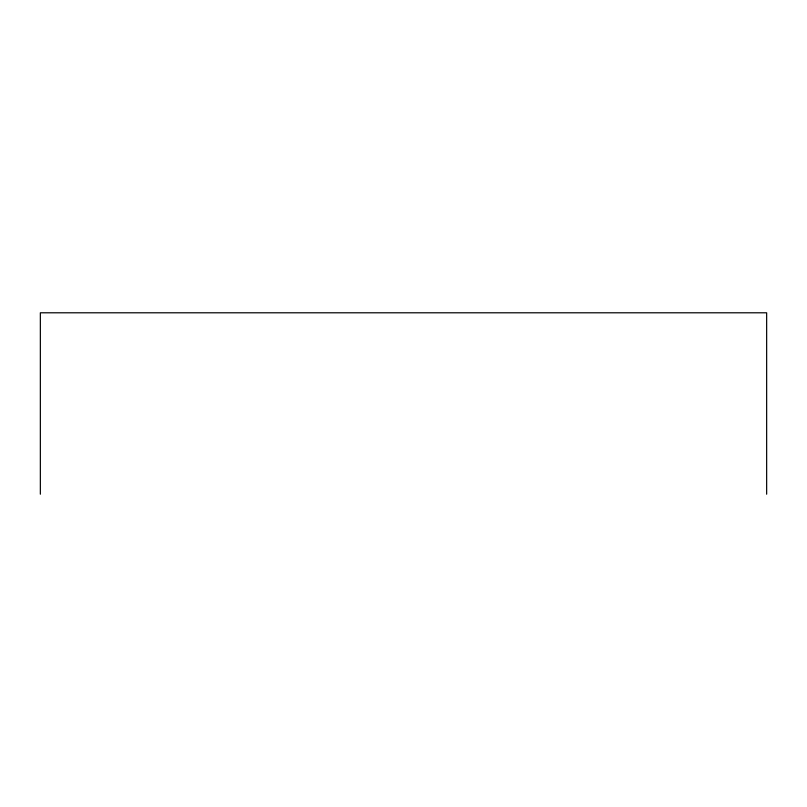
<?xml version="1.0" encoding="UTF-8"?>
<svg xmlns="http://www.w3.org/2000/svg" width="807" height="807" viewBox="0 0 807 807"><rect width="100%" height="100%" fill="white"/><g stroke="black" fill="none" stroke-linecap="round" stroke-linejoin="round"><path stroke-width="1.21" d="M766.65 494.207L766.65 312.793L40.35 312.793L40.35 494.207"/></g></svg>
